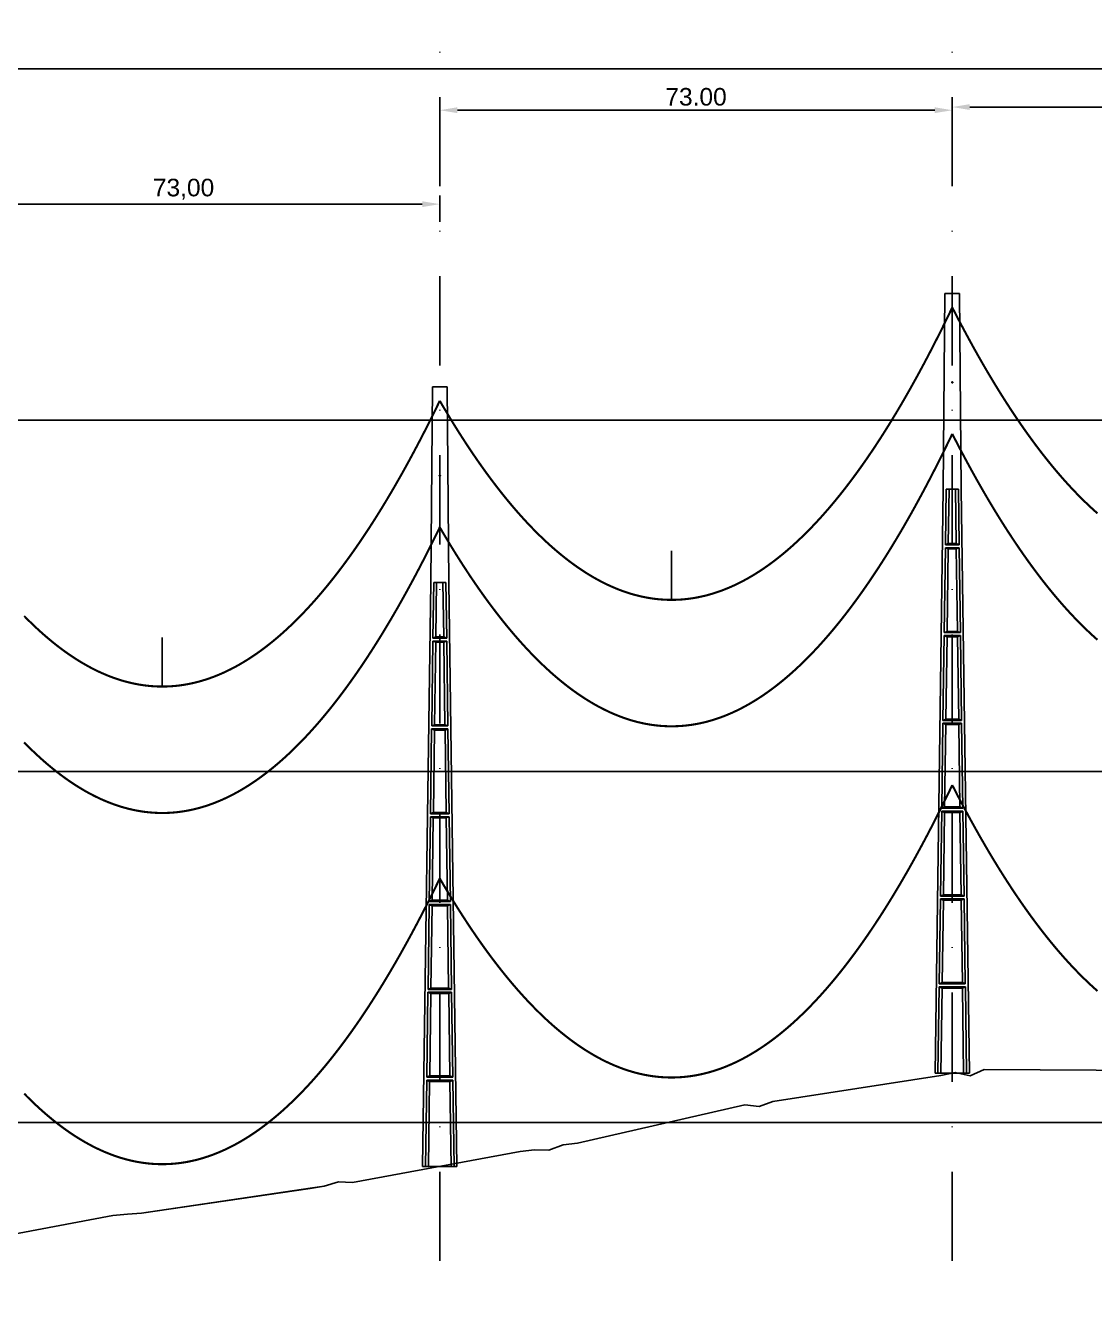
# Model space of a CAD drawing. Header units: metres. Extents: x -121 to 9872, y 3505 to 10721.
# Drawn here: x 451.5 to 603.8, y 3830.5 to 4011.4 of the extents above; entities that cross this region are included whole.
import ezdxf

# ---------------------------------------------------------------- set-up
doc = ezdxf.new("R2010")
doc.units = ezdxf.units.M
doc.header["$PDMODE"] = 2
doc.linetypes.add('DASHDOT', pattern=[25.4, 12.7, -6.35, 0, -6.35])
doc.linetypes.add('DASHED', pattern=[0.75, 0.5, -0.25])
for name, color, linetype in [('C-ROAD', 7, 'Continuous'), ('C-ROAD-PROF', 2, 'DASHED'), ('CON-EOL- CA ORCHID', 240, 'Continuous'), ('CON-EOL- FO', 101, 'Continuous'), ('CON-EOL- PROJEÇÃO', 22, 'Continuous'), ('cotas', 7, 'Continuous'), ('Grade', 9, 'Continuous'), ('Ind.Rot', 8, 'DASHDOT'), ('POSTE DT', 7, 'Continuous')]:
    doc.layers.add(name, color=color, linetype=linetype)
doc.styles.get("Standard").update_dxf_attribs({"font": 'arial.ttf'})
doc.dimstyles.new('ISO-25', dxfattribs={"dimtxt": 2.5, "dimasz": 2.5, "dimexe": 1.25, "dimexo": 0.625, "dimtad": 1, "dimzin": 1, "dimtxsty": 'Standard', "dimcen": 2.5, "dimaunit": 1, "dimadec": 3, "dimazin": 3, "dimtfac": 1, "dimtmove": 0, "dimatfit": 3, "dimfxlon": 1, "dimarcsym": 0})

# ---------------------------------------------------------------- blocks, each defined once
blk = doc.blocks.new('*U11')
at = {"layer": 'POSTE DT', "extrusion": (0, 1, 0)}
for p, q in [((-3.31, 349.86), (-4.05, 262)), ((-3.31, 349.86), (3.31, 349.86)), ((3.31, 349.86), (4.06, 262)), ((-4.05, 262), (-7.72, 0)), ((-4.05, 262), (-4.05, 262)), ((-2.73, 262), (-3.08, 237.05)), ((-2.73, 262), (2.75, 262)), ((-1.42, 262), (-1.77, 237.57)), ((1.43, 262), (1.77, 237.57)), ((2.75, 262), (3.1, 237.05)), ((4.06, 262), (7.72, 0)), ((-3.1, 235.74), (-3.63, 197.65)), ((3.11, 235.73), (-3.1, 235.74)), ((3.1, 237.05), (-3.08, 237.05)), ((-1.8, 235.21), (-2.32, 198.19)), ((1.8, 235.21), (2.32, 198.19)), ((3.11, 235.73), (3.65, 197.65)), ((-3.65, 196.34), (-4.19, 158.25)), ((-2.35, 195.8), (-2.87, 158.8)), ((2.35, 195.8), (2.87, 158.8)), ((3.66, 196.34), (4.2, 158.25)), ((-4.21, 156.94), (-4.74, 118.85)), ((-2.9, 156.39), (-3.42, 119.41)), ((2.91, 156.39), (3.42, 119.41)), ((4.21, 156.94), (4.75, 118.85)), ((-4.76, 117.54), (-5.29, 79.45)), ((4.77, 117.54), (-4.76, 117.54)), ((4.75, 118.85), (-4.74, 118.85)), ((-3.46, 116.98), (-3.97, 80.02)), ((3.46, 116.98), (3.98, 80.02)), ((4.77, 117.54), (5.3, 79.45)), ((-5.31, 78.14), (-5.85, 40.06)), ((5.32, 78.14), (-5.31, 78.14)), ((5.3, 79.45), (-5.29, 79.45)), ((-4.01, 77.57), (-4.53, 40.63)), ((4.01, 77.57), (4.53, 40.63)), ((5.32, 78.14), (5.85, 40.06)), ((5.85, 40.06), (-5.85, 40.06)), ((-5.86, 38.74), (-6.41, 0)), ((5.87, 38.74), (-5.86, 38.74)), ((-4.56, 38.17), (-5.1, 0)), ((4.56, 38.17), (5.1, 0)), ((5.87, 38.74), (6.41, 0)), ((-6.41, 0), (-7.72, 0)), ((-5.1, 0), (-6.41, 0)), ((5.1, 0), (-5.1, 0)), ((6.41, 0), (5.1, 0)), ((7.72, 0), (6.41, 0))]:
    blk.add_line(p, q, dxfattribs=at)
at = {"layer": 'POSTE DT', "ltscale": 3}
for points in [[(-3.65, 196.34), (3.66, 196.34)], [(-3.63, 197.65), (3.65, 197.65)], [(-4.21, 156.94), (4.21, 156.94)], [(4.2, 158.25), (-4.19, 158.25)]]:
    blk.add_lwpolyline(points, dxfattribs=at)
at = {"layer": 'POSTE DT'}
for points, knots in [([(0.25, 309.94), (0.25, 309.93), (0.25, 309.93), (0.25, 309.92), (0.25, 309.91), (0.25, 309.9), (0.25, 309.89), (0.24, 309.85), (0.22, 309.82), (0.19, 309.77), (0.16, 309.74), (0.11, 309.71), (0.08, 309.7), (0.01, 309.68), (-0.02, 309.68), (-0.08, 309.7), (-0.11, 309.71), (-0.16, 309.74), (-0.18, 309.76), (-0.21, 309.8), (-0.22, 309.82), (-0.24, 309.85), (-0.24, 309.87), (-0.25, 309.89), (-0.25, 309.9), (-0.25, 309.92), (-0.25, 309.92), (-0.25, 309.93), (-0.25, 309.94), (-0.25, 309.95), (-0.25, 309.95), (-0.25, 309.96), (-0.25, 309.97), (-0.24, 310), (-0.23, 310.02), (-0.21, 310.07), (-0.2, 310.09), (-0.15, 310.14), (-0.13, 310.15), (-0.07, 310.18), (-0.03, 310.19), (0.03, 310.19), (0.06, 310.18), (0.12, 310.16), (0.14, 310.14), (0.18, 310.11), (0.2, 310.09), (0.21, 310.06), (0.22, 310.05), (0.23, 310.04), (0.24, 310.01), (0.24, 309.99), (0.25, 309.97), (0.25, 309.96), (0.25, 309.95), (0.25, 309.94), (0.25, 309.94), (0.25, 309.94), (0.25, 309.94)], [-54.728303, -54.728303, -54.728303, -54.728303, -54.309038, -54.309038, -53.647169, -53.647169, -52.532885, -52.532885, -48.86224, -48.86224, -45.282765, -45.282765, -41.52867, -41.52867, -37.867486, -37.867486, -34.454589, -34.454589, -31.301423, -31.301423, -28.48103, -28.48103, -26.961755, -26.961755, -25.7544, -25.7544, -25.136228, -25.136228, -24.64409, -24.64409, -24.094201, -24.094201, -23.191199, -23.191199, -20.494482, -20.494482, -17.342863, -17.342863, -13.645538, -13.645538, -9.835989, -9.835989, -6.296781, -6.296781, -3.005029, -3.005029, 0, 0, 0, 1.527594, 1.527594, 3.697216, 3.697216, 4.489727, 4.489727, 5.01438, 5.01438, 5.095313, 5.095313, 5.095313, 5.095313]), ([(-3.1, 235.74), (-2.88, 235.65), (-2.67, 235.56), (-2.23, 235.39), (-2.02, 235.3), (-1.8, 235.21)], [0.055576, 0.055576, 0.055576, 0.055576, 56.767409, 56.767409, 113.50757, 113.50757, 113.50757, 113.50757]), ([(-1.77, 237.57), (-1.99, 237.49), (-2.21, 237.4), (-2.64, 237.22), (-2.86, 237.14), (-3.08, 237.05)], [0, 0, 0, 0, 56.660495, 56.660495, 113.412826, 113.412826, 113.412826, 113.412826]), ([(-1.8, 235.21), (-1.2, 235.21), (-0.6, 235.21), (0.6, 235.21), (1.2, 235.21), (1.8, 235.21)], [0, 0, 0, 0, 68.567797, 68.567797, 137.136247, 137.136247, 137.136247, 137.136247]), ([(1.77, 237.57), (1.18, 237.57), (0.59, 237.57), (-0.59, 237.57), (-1.18, 237.57), (-1.77, 237.57)], [0, 0, 0, 0, 67.306894, 67.306894, 134.614447, 134.614447, 134.614447, 134.614447]), ([(3.1, 237.05), (2.87, 237.14), (2.65, 237.23), (2.21, 237.4), (1.99, 237.49), (1.77, 237.57)], [0, 0, 0, 0, 56.738948, 56.738948, 113.38731, 113.38731, 113.38731, 113.38731]), ([(1.8, 235.21), (2.02, 235.3), (2.24, 235.38), (2.68, 235.56), (2.89, 235.65), (3.11, 235.73)], [0, 0, 0, 0, 56.845349, 56.845349, 113.599799, 113.599799, 113.599799, 113.599799]), ([(-3.65, 196.34), (-3.43, 196.25), (-3.22, 196.16), (-2.78, 195.98), (-2.57, 195.89), (-2.35, 195.8)], [0.054307, 0.054307, 0.054307, 0.054307, 63.527131, 63.527131, 127.063246, 127.063246, 127.063246, 127.063246]), ([(-2.32, 198.19), (-2.54, 198.1), (-2.76, 198.01), (-3.2, 197.83), (-3.41, 197.74), (-3.63, 197.65)], [0, 0, 0, 0, 63.412073, 63.412073, 126.777421, 126.777421, 126.777421, 126.777421]), ([(-2.35, 195.8), (-1.57, 195.8), (-0.78, 195.8), (0.79, 195.8), (1.57, 195.8), (2.35, 195.8)], [0, 0, 0, 0, 89.585713, 89.585713, 179.17191, 179.17191, 179.17191, 179.17191]), ([(2.32, 198.19), (1.55, 198.19), (0.77, 198.19), (-0.77, 198.19), (-1.55, 198.19), (-2.32, 198.19)], [0, 0, 0, 0, 88.31008, 88.31008, 176.620652, 176.620652, 176.620652, 176.620652]), ([(3.65, 197.65), (3.43, 197.74), (3.2, 197.83), (2.76, 198.01), (2.54, 198.1), (2.32, 198.19)], [0, 0, 0, 0, 63.488119, 63.488119, 126.880939, 126.880939, 126.880939, 126.880939]), ([(2.35, 195.8), (2.57, 195.89), (2.79, 195.98), (3.23, 196.16), (3.45, 196.25), (3.66, 196.34)], [0, 0, 0, 0, 63.60246, 63.60246, 127.109696, 127.109696, 127.109696, 127.109696]), ([(-4.21, 156.94), (-3.99, 156.85), (-3.77, 156.75), (-3.34, 156.57), (-3.12, 156.48), (-2.9, 156.39)], [0.053423, 0.053423, 0.053423, 0.053423, 70.429742, 70.429742, 140.90167, 140.90167, 140.90167, 140.90167]), ([(-2.87, 158.8), (-3.09, 158.71), (-3.31, 158.62), (-3.75, 158.43), (-3.97, 158.34), (-4.19, 158.25)], [0, 0, 0, 0, 70.301707, 70.301707, 140.590947, 140.590947, 140.590947, 140.590947]), ([(-2.9, 156.39), (-1.94, 156.39), (-0.97, 156.39), (0.97, 156.39), (1.94, 156.39), (2.91, 156.39)], [0, 0, 0, 0, 110.60219, 110.60219, 221.20473, 221.20473, 221.20473, 221.20473]), ([(2.87, 158.8), (1.92, 158.8), (0.96, 158.8), (-0.96, 158.8), (-1.91, 158.8), (-2.87, 158.8)], [0, 0, 0, 0, 109.314454, 109.314454, 218.629264, 218.629264, 218.629264, 218.629264]), ([(4.2, 158.25), (3.98, 158.34), (3.76, 158.44), (3.31, 158.62), (3.09, 158.71), (2.87, 158.8)], [0, 0, 0, 0, 70.379198, 70.379198, 140.659718, 140.659718, 140.659718, 140.659718]), ([(2.91, 156.39), (3.12, 156.48), (3.34, 156.57), (3.78, 156.75), (4, 156.85), (4.21, 156.94)], [0, 0, 0, 0, 70.506649, 70.506649, 140.914701, 140.914701, 140.914701, 140.914701]), ([(-4.76, 117.54), (-4.54, 117.45), (-4.32, 117.35), (-3.89, 117.17), (-3.67, 117.07), (-3.46, 116.98)], [0.052784, 0.052784, 0.052784, 0.052784, 77.438432, 77.438432, 154.950301, 154.950301, 154.950301, 154.950301]), ([(-3.42, 119.41), (-3.64, 119.32), (-3.86, 119.23), (-4.3, 119.04), (-4.52, 118.95), (-4.74, 118.85)], [0, 0, 0, 0, 77.299547, 77.299547, 154.618634, 154.618634, 154.618634, 154.618634]), ([(-3.46, 116.98), (-2.3, 116.98), (-1.15, 116.98), (1.15, 116.98), (2.31, 116.98), (3.46, 116.98)], [0, 0, 0, 0, 131.617604, 131.617604, 263.235447, 263.235447, 263.235447, 263.235447]), ([(3.42, 119.41), (2.28, 119.41), (1.14, 119.41), (-1.14, 119.41), (-2.28, 119.41), (-3.42, 119.41)], [0, 0, 0, 0, 130.319901, 130.319901, 260.640046, 260.640046, 260.640046, 260.640046]), ([(4.75, 118.85), (4.53, 118.95), (4.31, 119.04), (3.87, 119.23), (3.64, 119.32), (3.42, 119.41)], [0, 0, 0, 0, 77.381597, 77.381597, 154.66183, 154.66183, 154.66183, 154.66183]), ([(3.46, 116.98), (3.68, 117.07), (3.89, 117.17), (4.33, 117.35), (4.55, 117.45), (4.77, 117.54)], [0, 0, 0, 0, 77.520013, 77.520013, 154.938747, 154.938747, 154.938747, 154.938747]), ([(-3.97, 80.02), (-4.19, 79.93), (-4.41, 79.83), (-4.85, 79.64), (-5.07, 79.55), (-5.29, 79.45)], [0, 0, 0, 0, 84.379671, 84.379671, 168.809376, 168.809376, 168.809376, 168.809376]), ([(3.98, 80.02), (2.65, 80.02), (1.33, 80.02), (-1.32, 80.02), (-2.65, 80.02), (-3.97, 80.02)], [0, 0, 0, 0, 151.326157, 151.326157, 302.652465, 302.652465, 302.652465, 302.652465]), ([(5.3, 79.45), (5.08, 79.55), (4.86, 79.64), (4.42, 79.83), (4.2, 79.93), (3.98, 80.02)], [0, 0, 0, 0, 84.46863, 84.46863, 168.833721, 168.833721, 168.833721, 168.833721]), ([(-5.31, 78.14), (-5.09, 78.05), (-4.88, 77.95), (-4.44, 77.76), (-4.23, 77.67), (-4.01, 77.57)], [0.052308, 0.052308, 0.052308, 0.052308, 84.527725, 84.527725, 169.158824, 169.158824, 169.158824, 169.158824]), ([(-4.01, 77.57), (-2.67, 77.57), (-1.34, 77.57), (1.34, 77.57), (2.67, 77.57), (4.01, 77.57)], [0, 0, 0, 0, 152.632212, 152.632212, 305.264569, 305.264569, 305.264569, 305.264569]), ([(4.01, 77.57), (4.23, 77.67), (4.45, 77.76), (4.88, 77.95), (5.1, 78.05), (5.32, 78.14)], [0, 0, 0, 0, 84.616316, 84.616316, 169.129178, 169.129178, 169.129178, 169.129178]), ([(-4.53, 40.63), (-4.75, 40.53), (-4.97, 40.44), (-5.41, 40.25), (-5.63, 40.15), (-5.85, 40.06)], [0, 0, 0, 0, 91.523648, 91.523648, 183.126775, 183.126775, 183.126775, 183.126775]), ([(4.53, 40.63), (3.02, 40.63), (1.51, 40.63), (-1.51, 40.63), (-3.02, 40.63), (-4.53, 40.63)], [0, 0, 0, 0, 172.33304, 172.33304, 344.666151, 344.666151, 344.666151, 344.666151]), ([(5.85, 40.06), (5.63, 40.15), (5.41, 40.25), (4.97, 40.44), (4.75, 40.53), (4.53, 40.63)], [0, 0, 0, 0, 91.621326, 91.621326, 183.137324, 183.137324, 183.137324, 183.137324]), ([(-5.86, 38.74), (-5.65, 38.65), (-5.43, 38.55), (-5, 38.36), (-4.78, 38.26), (-4.56, 38.17)], [0.026524, 0.026524, 0.026524, 0.026524, 91.679563, 91.679563, 183.466041, 183.466041, 183.466041, 183.466041]), ([(-4.56, 38.17), (-3.04, 38.17), (-1.52, 38.17), (1.52, 38.17), (3.04, 38.17), (4.56, 38.17)], [0, 0, 0, 0, 173.646192, 173.646192, 347.292451, 347.292451, 347.292451, 347.292451]), ([(4.56, 38.17), (4.78, 38.26), (5, 38.36), (5.43, 38.55), (5.65, 38.65), (5.87, 38.74)], [0, 0, 0, 0, 91.776928, 91.776928, 183.448614, 183.448614, 183.448614, 183.448614])]:
    blk.add_open_spline(points, degree=3, knots=knots, dxfattribs=at)
blk = doc.blocks.new('*D297')
at = {"layer": 'cotas', "color": 0, "lineweight": -2, "transparency": 16777216}
for p, q in [((510.55, 3998.29), (510.55, 4000.54)), ((583.55, 3998.29), (583.55, 4000.54)), ((513.05, 3999.29), (581.05, 3999.29))]:
    blk.add_line(p, q, dxfattribs=at)
at = {"layer": 'cotas', "color": 0, "transparency": 16777216}
for points in [[(513.05, 3999.71), (513.05, 3998.88), (510.55, 3999.29)], [(581.05, 3999.71), (581.05, 3998.88), (583.55, 3999.29)]]:
    blk.add_solid(points, dxfattribs=at)
at = {"layer": 'Defpoints', "color": 0, "transparency": 16777216}
for p in [(583.55, 3999.29), (583.55, 3973.21), (510.55, 3959.92)]:
    blk.add_point(p, dxfattribs=at)
at = {"layer": 'cotas', "color": 0, "transparency": 16777216, "insert": (547.05, 4001.19), "char_height": 2.5, "attachment_point": 5}
blk.add_mtext('73.00', dxfattribs=at)
blk = doc.blocks.new('*D298')
at = {"layer": 'cotas', "color": 0, "lineweight": -2, "transparency": 16777216}
for p, q in [((583.55, 3997.24), (583.55, 4000.99)), ((659.14, 3997.24), (659.14, 4000.99)), ((586.05, 3999.74), (656.64, 3999.74))]:
    blk.add_line(p, q, dxfattribs=at)
at = {"layer": 'cotas', "color": 0, "transparency": 16777216}
for points in [[(586.05, 4000.16), (586.05, 3999.33), (583.55, 3999.74)], [(656.64, 4000.16), (656.64, 3999.33), (659.14, 3999.74)]]:
    blk.add_solid(points, dxfattribs=at)
at = {"layer": 'Defpoints', "color": 0, "transparency": 16777216}
for p in [(659.14, 3999.74), (583.55, 3973.21), (659.14, 3974.13)]:
    blk.add_point(p, dxfattribs=at)
at = {"layer": 'cotas', "color": 0, "transparency": 16777216, "insert": (621.34, 4001.64), "char_height": 2.5, "attachment_point": 5}
blk.add_mtext('75.58', dxfattribs=at)
blk = doc.blocks.new('*D304')
at = {"layer": 'cotas', "color": 0, "lineweight": -2, "transparency": 16777216}
for p, q in [((437.55, 3983.42), (437.55, 3987.17)), ((440.05, 3985.92), (508.05, 3985.92)), ((510.55, 3983.42), (510.55, 3987.17))]:
    blk.add_line(p, q, dxfattribs=at)
at = {"layer": 'cotas', "color": 0, "transparency": 16777216}
for points in [[(440.05, 3986.33), (440.05, 3985.5), (437.55, 3985.92)], [(508.05, 3986.33), (508.05, 3985.5), (510.55, 3985.92)]]:
    blk.add_solid(points, dxfattribs=at)
at = {"layer": 'Defpoints', "color": 0, "transparency": 16777216}
for p in [(510.55, 3985.92), (510.55, 3959.92), (437.55, 3948.37)]:
    blk.add_point(p, dxfattribs=at)
at = {"layer": 'cotas', "color": 0, "transparency": 16777216, "insert": (474.05, 3988.05), "char_height": 2.5, "attachment_point": 5}
blk.add_mtext('73,00', dxfattribs=at)

msp = doc.modelspace()

# ---------------------------------------------------------------- linework, layer by layer
at = {"layer": 'C-ROAD', "linetype": 'Continuous', "lineweight": -3}
msp.add_lwpolyline([(440.518, 3837.544), (463.994, 3841.93), (466.043, 3842.126), (468.084, 3842.259), (492.074, 3845.803), (494.086, 3846.113), (496.106, 3846.739), (498.128, 3846.641), (521.983, 3851.024), (524.021, 3851.292), (526.083, 3851.246), (528.114, 3851.972), (530.162, 3852.247), (553.995, 3857.686), (556.046, 3857.432), (557.995, 3858.18), (581.933, 3861.874), (583.969, 3862.3), (586.075, 3861.819), (588.086, 3862.719), (612.006, 3862.578)], dxfattribs=at)
at = {"layer": 'C-ROAD-PROF', "color": 3, "linetype": 'Continuous', "lineweight": -3}
msp.add_lwpolyline([(440.518, 3837.544), (463.994, 3841.929), (466.043, 3842.125), (468.084, 3842.259), (492.074, 3845.802), (494.086, 3846.113), (496.106, 3846.739), (498.128, 3846.641), (521.983, 3851.024), (524.021, 3851.292), (526.083, 3851.246), (528.114, 3851.972), (530.162, 3852.247), (553.995, 3857.686), (556.046, 3857.432), (557.995, 3858.179), (581.933, 3861.874), (583.969, 3862.3), (586.075, 3861.819), (588.086, 3862.719), (612.006, 3862.578)], dxfattribs=at)
at = {"layer": 'CON-EOL- CA ORCHID'}
for p, q in [((543.561, 3929.582), (543.561, 3936.582)), ((471.017, 3917.24), (471.017, 3924.24))]:
    msp.add_line(p, q, dxfattribs=at)
at = {"layer": 'CON-EOL- CA ORCHID', "const_width": 0.3}
for points in [[(510.549, 3957.919), (510.912, 3957.298), (511.275, 3956.683), (511.638, 3956.076), (512.001, 3955.475), (512.365, 3954.881), (512.728, 3954.294), (513.091, 3953.714), (513.454, 3953.141), (513.817, 3952.575), (514.181, 3952.016), (514.544, 3951.464), (514.907, 3950.918), (515.27, 3950.38), (515.633, 3949.848), (515.996, 3949.324), (516.36, 3948.806), (516.723, 3948.295), (517.086, 3947.791), (517.449, 3947.294), (517.812, 3946.804), (518.176, 3946.321), (518.539, 3945.845), (518.902, 3945.376), (519.265, 3944.913), (519.628, 3944.458), (519.991, 3944.009), (520.355, 3943.567), (520.718, 3943.133), (521.081, 3942.705), (521.444, 3942.284), (521.807, 3941.869), (522.171, 3941.462), (522.534, 3941.062), (522.897, 3940.668), (523.26, 3940.281), (523.623, 3939.902), (523.986, 3939.529), (524.35, 3939.163), (524.713, 3938.804), (525.076, 3938.451), (525.439, 3938.106), (525.802, 3937.768), (526.166, 3937.436), (526.529, 3937.111), (526.892, 3936.793), (527.255, 3936.482), (527.618, 3936.178), (527.982, 3935.881), (528.345, 3935.59), (528.708, 3935.307), (529.071, 3935.03), (529.434, 3934.76), (529.797, 3934.497), (530.161, 3934.241), (530.524, 3933.992), (530.887, 3933.75), (531.25, 3933.514), (531.613, 3933.285), (531.977, 3933.064), (532.34, 3932.849), (532.703, 3932.64), (533.066, 3932.439), (533.429, 3932.245), (533.792, 3932.057), (534.156, 3931.877), (534.519, 3931.703), (534.882, 3931.536), (535.245, 3931.376), (535.608, 3931.222), (535.972, 3931.076), (536.335, 3930.936), (536.698, 3930.803), (537.061, 3930.678), (537.424, 3930.558), (537.787, 3930.446), (538.151, 3930.341), (538.514, 3930.242), (538.877, 3930.151), (539.24, 3930.066), (539.603, 3929.988), (539.967, 3929.917), (540.33, 3929.852), (540.693, 3929.795), (541.056, 3929.744), (541.419, 3929.701), (541.783, 3929.664), (542.146, 3929.634), (542.509, 3929.61), (542.872, 3929.594), (543.235, 3929.584), (543.598, 3929.582), (543.962, 3929.586), (544.325, 3929.597), (544.688, 3929.615), (545.051, 3929.639), (545.414, 3929.671), (545.778, 3929.709), (546.141, 3929.754), (546.504, 3929.806), (546.867, 3929.865), (547.23, 3929.931), (547.593, 3930.004), (547.957, 3930.083), (548.32, 3930.169), (548.683, 3930.262), (549.046, 3930.362), (549.409, 3930.469), (549.773, 3930.583), (550.136, 3930.703), (550.499, 3930.831), (550.862, 3930.965), (551.225, 3931.106), (551.588, 3931.254), (551.952, 3931.408), (552.315, 3931.57), (552.678, 3931.738), (553.041, 3931.914), (553.404, 3932.096), (553.768, 3932.285), (554.131, 3932.481), (554.494, 3932.683), (554.857, 3932.893), (555.22, 3933.109), (555.584, 3933.333), (555.947, 3933.563), (556.31, 3933.8), (556.673, 3934.043), (557.036, 3934.294), (557.399, 3934.552), (557.763, 3934.816), (558.126, 3935.087), (558.489, 3935.365), (558.852, 3935.65), (559.215, 3935.942), (559.579, 3936.241), (559.942, 3936.547), (560.305, 3936.859), (560.668, 3937.178), (561.031, 3937.505), (561.394, 3937.838), (561.758, 3938.178), (562.121, 3938.524), (562.484, 3938.878), (562.847, 3939.239), (563.21, 3939.606), (563.574, 3939.98), (563.937, 3940.362), (564.3, 3940.75), (564.663, 3941.145), (565.026, 3941.546), (565.389, 3941.955), (565.753, 3942.371), (566.116, 3942.793), (566.479, 3943.223), (566.842, 3943.659), (567.205, 3944.102), (567.569, 3944.552), (567.932, 3945.009), (568.295, 3945.473), (568.658, 3945.944), (569.021, 3946.422), (569.384, 3946.906), (569.748, 3947.398), (570.111, 3947.896), (570.474, 3948.401), (570.837, 3948.913), (571.2, 3949.433), (571.564, 3949.959), (571.927, 3950.492), (572.29, 3951.031), (572.653, 3951.578), (573.016, 3952.132), (573.38, 3952.692), (573.743, 3953.26), (574.106, 3953.834), (574.469, 3954.416), (574.832, 3955.004), (575.195, 3955.6), (575.559, 3956.202), (575.922, 3956.811), (576.285, 3957.427), (576.648, 3958.05), (577.011, 3958.68), (577.375, 3959.317), (577.738, 3959.961), (578.101, 3960.611), (578.464, 3961.269), (578.827, 3961.934), (579.19, 3962.606), (579.554, 3963.284), (579.917, 3963.97), (580.28, 3964.662), (580.643, 3965.362), (581.006, 3966.069), (581.37, 3966.782), (581.733, 3967.502), (582.096, 3968.23), (582.459, 3968.964), (582.822, 3969.706), (583.185, 3970.454), (583.549, 3971.209)], [(583.549, 3971.209), (583.925, 3970.476), (584.301, 3969.75), (584.677, 3969.031), (585.053, 3968.32), (585.429, 3967.616), (585.805, 3966.92), (586.181, 3966.231), (586.557, 3965.549), (586.933, 3964.876), (587.309, 3964.209), (587.685, 3963.55), (588.061, 3962.899), (588.437, 3962.254), (588.813, 3961.618), (589.189, 3960.988), (589.565, 3960.367), (589.941, 3959.752), (590.317, 3959.145), (590.693, 3958.546), (591.069, 3957.954), (591.446, 3957.369), (591.822, 3956.792), (592.198, 3956.222), (592.574, 3955.66), (592.95, 3955.105), (593.326, 3954.557), (593.702, 3954.017), (594.078, 3953.484), (594.454, 3952.959), (594.83, 3952.441), (595.206, 3951.93), (595.582, 3951.427), (595.958, 3950.931), (596.334, 3950.443), (596.71, 3949.962), (597.086, 3949.489), (597.462, 3949.022), (597.838, 3948.564), (598.214, 3948.112), (598.59, 3947.668), (598.966, 3947.232), (599.342, 3946.803), (599.718, 3946.381), (600.094, 3945.966), (600.47, 3945.559), (600.847, 3945.16), (601.223, 3944.767), (601.599, 3944.382), (601.975, 3944.005), (602.351, 3943.635), (602.727, 3943.272), (603.103, 3942.916), (603.479, 3942.568), (603.855, 3942.228), (604.231, 3941.894)], [(451.35, 3927.283), (451.713, 3926.915), (452.076, 3926.554), (452.439, 3926.2), (452.802, 3925.853), (453.166, 3925.513), (453.529, 3925.179), (453.892, 3924.853), (454.255, 3924.533), (454.618, 3924.22), (454.982, 3923.914), (455.345, 3923.615), (455.708, 3923.323), (456.071, 3923.038), (456.434, 3922.759), (456.797, 3922.488), (457.161, 3922.223), (457.524, 3921.965), (457.887, 3921.714), (458.25, 3921.47), (458.613, 3921.233), (458.977, 3921.002), (459.34, 3920.779), (459.703, 3920.562), (460.066, 3920.352), (460.429, 3920.149), (460.792, 3919.953), (461.156, 3919.763), (461.519, 3919.581), (461.882, 3919.405), (462.245, 3919.237), (462.608, 3919.075), (462.972, 3918.92), (463.335, 3918.771), (463.698, 3918.63), (464.061, 3918.496), (464.424, 3918.368), (464.787, 3918.247), (465.151, 3918.133), (465.514, 3918.026), (465.877, 3917.926), (466.24, 3917.832), (466.603, 3917.746), (466.967, 3917.666), (467.33, 3917.593), (467.693, 3917.527), (468.056, 3917.468), (468.419, 3917.415), (468.783, 3917.37), (469.146, 3917.331), (469.509, 3917.299), (469.872, 3917.274), (470.235, 3917.256), (470.598, 3917.245), (470.962, 3917.24), (471.325, 3917.243), (471.688, 3917.252), (472.051, 3917.268), (472.414, 3917.291), (472.778, 3917.321), (473.141, 3917.357), (473.504, 3917.401), (473.867, 3917.451), (474.23, 3917.508), (474.593, 3917.572), (474.957, 3917.643), (475.32, 3917.721), (475.683, 3917.805), (476.046, 3917.896), (476.409, 3917.995), (476.773, 3918.1), (477.136, 3918.211), (477.499, 3918.33), (477.862, 3918.456), (478.225, 3918.588), (478.588, 3918.727), (478.952, 3918.874), (479.315, 3919.027), (479.678, 3919.186), (480.041, 3919.353), (480.404, 3919.527), (480.768, 3919.707), (481.131, 3919.894), (481.494, 3920.088), (481.857, 3920.289), (482.22, 3920.497), (482.584, 3920.712), (482.947, 3920.933), (483.31, 3921.161), (483.673, 3921.397), (484.036, 3921.639), (484.399, 3921.888), (484.763, 3922.143), (485.126, 3922.406), (485.489, 3922.675), (485.852, 3922.952), (486.215, 3923.235), (486.579, 3923.525), (486.942, 3923.822), (487.305, 3924.126), (487.668, 3924.437), (488.031, 3924.754), (488.394, 3925.079), (488.758, 3925.41), (489.121, 3925.748), (489.484, 3926.093), (489.847, 3926.445), (490.21, 3926.804), (490.574, 3927.169), (490.937, 3927.542), (491.3, 3927.921), (491.663, 3928.308), (492.026, 3928.701), (492.389, 3929.101), (492.753, 3929.508), (493.116, 3929.922), (493.479, 3930.343), (493.842, 3930.77), (494.205, 3931.205), (494.569, 3931.646), (494.932, 3932.094), (495.295, 3932.55), (495.658, 3933.012), (496.021, 3933.481), (496.384, 3933.957), (496.748, 3934.439), (497.111, 3934.929), (497.474, 3935.426), (497.837, 3935.929), (498.2, 3936.44), (498.564, 3936.957), (498.927, 3937.481), (499.29, 3938.012), (499.653, 3938.55), (500.016, 3939.095), (500.38, 3939.647), (500.743, 3940.206), (501.106, 3940.772), (501.469, 3941.345), (501.832, 3941.924), (502.195, 3942.511), (502.559, 3943.104), (502.922, 3943.705), (503.285, 3944.312), (503.648, 3944.926), (504.011, 3945.548), (504.375, 3946.176), (504.738, 3946.811), (505.101, 3947.453), (505.464, 3948.102), (505.827, 3948.758), (506.19, 3949.421), (506.554, 3950.091), (506.917, 3950.768), (507.28, 3951.451), (507.643, 3952.142), (508.006, 3952.84), (508.37, 3953.545), (508.733, 3954.256), (509.096, 3954.975), (509.459, 3955.701), (509.822, 3956.433), (510.185, 3957.173), (510.549, 3957.919)]]:
    msp.add_lwpolyline(points, dxfattribs=at)
at = {"layer": 'CON-EOL- FO', "const_width": 0.3}
for points in [[(510.549, 3939.919), (510.912, 3939.298), (511.275, 3938.683), (511.638, 3938.076), (512.001, 3937.475), (512.365, 3936.881), (512.728, 3936.294), (513.091, 3935.714), (513.454, 3935.141), (513.817, 3934.575), (514.181, 3934.016), (514.544, 3933.464), (514.907, 3932.918), (515.27, 3932.38), (515.633, 3931.848), (515.996, 3931.324), (516.36, 3930.806), (516.723, 3930.295), (517.086, 3929.791), (517.449, 3929.294), (517.812, 3928.804), (518.176, 3928.321), (518.539, 3927.845), (518.902, 3927.376), (519.265, 3926.913), (519.628, 3926.458), (519.991, 3926.009), (520.355, 3925.567), (520.718, 3925.133), (521.081, 3924.705), (521.444, 3924.284), (521.807, 3923.869), (522.171, 3923.462), (522.534, 3923.062), (522.897, 3922.668), (523.26, 3922.281), (523.623, 3921.902), (523.986, 3921.529), (524.35, 3921.163), (524.713, 3920.804), (525.076, 3920.451), (525.439, 3920.106), (525.802, 3919.768), (526.166, 3919.436), (526.529, 3919.111), (526.892, 3918.793), (527.255, 3918.482), (527.618, 3918.178), (527.982, 3917.881), (528.345, 3917.59), (528.708, 3917.307), (529.071, 3917.03), (529.434, 3916.76), (529.797, 3916.497), (530.161, 3916.241), (530.524, 3915.992), (530.887, 3915.75), (531.25, 3915.514), (531.613, 3915.285), (531.977, 3915.064), (532.34, 3914.849), (532.703, 3914.64), (533.066, 3914.439), (533.429, 3914.245), (533.792, 3914.057), (534.156, 3913.877), (534.519, 3913.703), (534.882, 3913.536), (535.245, 3913.376), (535.608, 3913.222), (535.972, 3913.076), (536.335, 3912.936), (536.698, 3912.803), (537.061, 3912.678), (537.424, 3912.558), (537.787, 3912.446), (538.151, 3912.341), (538.514, 3912.242), (538.877, 3912.151), (539.24, 3912.066), (539.603, 3911.988), (539.967, 3911.917), (540.33, 3911.852), (540.693, 3911.795), (541.056, 3911.744), (541.419, 3911.701), (541.783, 3911.664), (542.146, 3911.634), (542.509, 3911.61), (542.872, 3911.594), (543.235, 3911.584), (543.598, 3911.582), (543.962, 3911.586), (544.325, 3911.597), (544.688, 3911.615), (545.051, 3911.639), (545.414, 3911.671), (545.778, 3911.709), (546.141, 3911.754), (546.504, 3911.806), (546.867, 3911.865), (547.23, 3911.931), (547.593, 3912.004), (547.957, 3912.083), (548.32, 3912.169), (548.683, 3912.262), (549.046, 3912.362), (549.409, 3912.469), (549.773, 3912.583), (550.136, 3912.703), (550.499, 3912.831), (550.862, 3912.965), (551.225, 3913.106), (551.588, 3913.254), (551.952, 3913.408), (552.315, 3913.57), (552.678, 3913.738), (553.041, 3913.914), (553.404, 3914.096), (553.768, 3914.285), (554.131, 3914.481), (554.494, 3914.683), (554.857, 3914.893), (555.22, 3915.109), (555.584, 3915.333), (555.947, 3915.563), (556.31, 3915.8), (556.673, 3916.043), (557.036, 3916.294), (557.399, 3916.552), (557.763, 3916.816), (558.126, 3917.087), (558.489, 3917.365), (558.852, 3917.65), (559.215, 3917.942), (559.579, 3918.241), (559.942, 3918.547), (560.305, 3918.859), (560.668, 3919.178), (561.031, 3919.505), (561.394, 3919.838), (561.758, 3920.178), (562.121, 3920.524), (562.484, 3920.878), (562.847, 3921.239), (563.21, 3921.606), (563.574, 3921.98), (563.937, 3922.362), (564.3, 3922.75), (564.663, 3923.145), (565.026, 3923.546), (565.389, 3923.955), (565.753, 3924.371), (566.116, 3924.793), (566.479, 3925.223), (566.842, 3925.659), (567.205, 3926.102), (567.569, 3926.552), (567.932, 3927.009), (568.295, 3927.473), (568.658, 3927.944), (569.021, 3928.422), (569.384, 3928.906), (569.748, 3929.398), (570.111, 3929.896), (570.474, 3930.401), (570.837, 3930.913), (571.2, 3931.433), (571.564, 3931.959), (571.927, 3932.492), (572.29, 3933.031), (572.653, 3933.578), (573.016, 3934.132), (573.38, 3934.692), (573.743, 3935.26), (574.106, 3935.834), (574.469, 3936.416), (574.832, 3937.004), (575.195, 3937.6), (575.559, 3938.202), (575.922, 3938.811), (576.285, 3939.427), (576.648, 3940.05), (577.011, 3940.68), (577.375, 3941.317), (577.738, 3941.961), (578.101, 3942.611), (578.464, 3943.269), (578.827, 3943.934), (579.19, 3944.606), (579.554, 3945.284), (579.917, 3945.97), (580.28, 3946.662), (580.643, 3947.362), (581.006, 3948.069), (581.37, 3948.782), (581.733, 3949.502), (582.096, 3950.23), (582.459, 3950.964), (582.822, 3951.706), (583.185, 3952.454), (583.549, 3953.209)], [(583.549, 3953.209), (583.925, 3952.476), (584.301, 3951.75), (584.677, 3951.031), (585.053, 3950.32), (585.429, 3949.616), (585.805, 3948.92), (586.181, 3948.231), (586.557, 3947.549), (586.933, 3946.876), (587.309, 3946.209), (587.685, 3945.55), (588.061, 3944.899), (588.437, 3944.254), (588.813, 3943.618), (589.189, 3942.988), (589.565, 3942.367), (589.941, 3941.752), (590.317, 3941.145), (590.693, 3940.546), (591.069, 3939.954), (591.446, 3939.369), (591.822, 3938.792), (592.198, 3938.222), (592.574, 3937.66), (592.95, 3937.105), (593.326, 3936.557), (593.702, 3936.017), (594.078, 3935.484), (594.454, 3934.959), (594.83, 3934.441), (595.206, 3933.93), (595.582, 3933.427), (595.958, 3932.931), (596.334, 3932.443), (596.71, 3931.962), (597.086, 3931.489), (597.462, 3931.022), (597.838, 3930.564), (598.214, 3930.112), (598.59, 3929.668), (598.966, 3929.232), (599.342, 3928.803), (599.718, 3928.381), (600.094, 3927.966), (600.47, 3927.559), (600.847, 3927.16), (601.223, 3926.767), (601.599, 3926.382), (601.975, 3926.005), (602.351, 3925.635), (602.727, 3925.272), (603.103, 3924.916), (603.479, 3924.568), (603.855, 3924.228), (604.231, 3923.894)], [(451.35, 3909.283), (451.713, 3908.915), (452.076, 3908.554), (452.439, 3908.2), (452.802, 3907.853), (453.166, 3907.513), (453.529, 3907.179), (453.892, 3906.853), (454.255, 3906.533), (454.618, 3906.22), (454.982, 3905.914), (455.345, 3905.615), (455.708, 3905.323), (456.071, 3905.038), (456.434, 3904.759), (456.797, 3904.488), (457.161, 3904.223), (457.524, 3903.965), (457.887, 3903.714), (458.25, 3903.47), (458.613, 3903.233), (458.977, 3903.002), (459.34, 3902.779), (459.703, 3902.562), (460.066, 3902.352), (460.429, 3902.149), (460.792, 3901.953), (461.156, 3901.763), (461.519, 3901.581), (461.882, 3901.405), (462.245, 3901.237), (462.608, 3901.075), (462.972, 3900.92), (463.335, 3900.771), (463.698, 3900.63), (464.061, 3900.496), (464.424, 3900.368), (464.787, 3900.247), (465.151, 3900.133), (465.514, 3900.026), (465.877, 3899.926), (466.24, 3899.832), (466.603, 3899.746), (466.967, 3899.666), (467.33, 3899.593), (467.693, 3899.527), (468.056, 3899.468), (468.419, 3899.415), (468.783, 3899.37), (469.146, 3899.331), (469.509, 3899.299), (469.872, 3899.274), (470.235, 3899.256), (470.598, 3899.245), (470.962, 3899.24), (471.325, 3899.243), (471.688, 3899.252), (472.051, 3899.268), (472.414, 3899.291), (472.778, 3899.321), (473.141, 3899.357), (473.504, 3899.401), (473.867, 3899.451), (474.23, 3899.508), (474.593, 3899.572), (474.957, 3899.643), (475.32, 3899.721), (475.683, 3899.805), (476.046, 3899.896), (476.409, 3899.995), (476.773, 3900.1), (477.136, 3900.211), (477.499, 3900.33), (477.862, 3900.456), (478.225, 3900.588), (478.588, 3900.727), (478.952, 3900.874), (479.315, 3901.027), (479.678, 3901.186), (480.041, 3901.353), (480.404, 3901.527), (480.768, 3901.707), (481.131, 3901.894), (481.494, 3902.088), (481.857, 3902.289), (482.22, 3902.497), (482.584, 3902.712), (482.947, 3902.933), (483.31, 3903.161), (483.673, 3903.397), (484.036, 3903.639), (484.399, 3903.888), (484.763, 3904.143), (485.126, 3904.406), (485.489, 3904.675), (485.852, 3904.952), (486.215, 3905.235), (486.579, 3905.525), (486.942, 3905.822), (487.305, 3906.126), (487.668, 3906.437), (488.031, 3906.754), (488.394, 3907.079), (488.758, 3907.41), (489.121, 3907.748), (489.484, 3908.093), (489.847, 3908.445), (490.21, 3908.804), (490.574, 3909.169), (490.937, 3909.542), (491.3, 3909.921), (491.663, 3910.308), (492.026, 3910.701), (492.389, 3911.101), (492.753, 3911.508), (493.116, 3911.922), (493.479, 3912.343), (493.842, 3912.77), (494.205, 3913.205), (494.569, 3913.646), (494.932, 3914.094), (495.295, 3914.55), (495.658, 3915.012), (496.021, 3915.481), (496.384, 3915.957), (496.748, 3916.439), (497.111, 3916.929), (497.474, 3917.426), (497.837, 3917.929), (498.2, 3918.44), (498.564, 3918.957), (498.927, 3919.481), (499.29, 3920.012), (499.653, 3920.55), (500.016, 3921.095), (500.38, 3921.647), (500.743, 3922.206), (501.106, 3922.772), (501.469, 3923.345), (501.832, 3923.924), (502.195, 3924.511), (502.559, 3925.104), (502.922, 3925.705), (503.285, 3926.312), (503.648, 3926.926), (504.011, 3927.548), (504.375, 3928.176), (504.738, 3928.811), (505.101, 3929.453), (505.464, 3930.102), (505.827, 3930.758), (506.19, 3931.421), (506.554, 3932.091), (506.917, 3932.768), (507.28, 3933.451), (507.643, 3934.142), (508.006, 3934.84), (508.37, 3935.545), (508.733, 3936.256), (509.096, 3936.975), (509.459, 3937.701), (509.822, 3938.433), (510.185, 3939.173), (510.549, 3939.919)]]:
    msp.add_lwpolyline(points, dxfattribs=at)
at = {"layer": 'CON-EOL- PROJEÇÃO', "const_width": 0.3}
for points in [[(510.549, 3889.919), (510.912, 3889.298), (511.275, 3888.683), (511.638, 3888.076), (512.001, 3887.475), (512.365, 3886.881), (512.728, 3886.294), (513.091, 3885.714), (513.454, 3885.141), (513.817, 3884.575), (514.181, 3884.016), (514.544, 3883.464), (514.907, 3882.918), (515.27, 3882.38), (515.633, 3881.848), (515.996, 3881.324), (516.36, 3880.806), (516.723, 3880.295), (517.086, 3879.791), (517.449, 3879.295), (517.812, 3878.804), (518.176, 3878.321), (518.539, 3877.845), (518.902, 3877.376), (519.265, 3876.913), (519.628, 3876.458), (519.991, 3876.009), (520.355, 3875.567), (520.718, 3875.133), (521.081, 3874.705), (521.444, 3874.284), (521.807, 3873.869), (522.171, 3873.462), (522.534, 3873.062), (522.897, 3872.668), (523.26, 3872.282), (523.623, 3871.902), (523.986, 3871.529), (524.35, 3871.163), (524.713, 3870.804), (525.076, 3870.452), (525.439, 3870.106), (525.802, 3869.768), (526.166, 3869.436), (526.529, 3869.111), (526.892, 3868.793), (527.255, 3868.482), (527.618, 3868.178), (527.982, 3867.881), (528.345, 3867.59), (528.708, 3867.307), (529.071, 3867.03), (529.434, 3866.76), (529.797, 3866.497), (530.161, 3866.241), (530.524, 3865.992), (530.887, 3865.75), (531.25, 3865.514), (531.613, 3865.285), (531.977, 3865.064), (532.34, 3864.849), (532.703, 3864.641), (533.066, 3864.439), (533.429, 3864.245), (533.792, 3864.057), (534.156, 3863.877), (534.519, 3863.703), (534.882, 3863.536), (535.245, 3863.376), (535.608, 3863.222), (535.972, 3863.076), (536.335, 3862.936), (536.698, 3862.804), (537.061, 3862.678), (537.424, 3862.559), (537.787, 3862.446), (538.151, 3862.341), (538.514, 3862.242), (538.877, 3862.151), (539.24, 3862.066), (539.603, 3861.988), (539.967, 3861.917), (540.33, 3861.853), (540.693, 3861.795), (541.056, 3861.744), (541.419, 3861.701), (541.783, 3861.664), (542.146, 3861.634), (542.509, 3861.61), (542.872, 3861.594), (543.235, 3861.584), (543.598, 3861.582), (543.962, 3861.586), (544.325, 3861.597), (544.688, 3861.615), (545.051, 3861.639), (545.414, 3861.671), (545.778, 3861.709), (546.141, 3861.754), (546.504, 3861.806), (546.867, 3861.865), (547.23, 3861.931), (547.593, 3862.004), (547.957, 3862.083), (548.32, 3862.169), (548.683, 3862.262), (549.046, 3862.362), (549.409, 3862.469), (549.773, 3862.583), (550.136, 3862.703), (550.499, 3862.831), (550.862, 3862.965), (551.225, 3863.106), (551.588, 3863.254), (551.952, 3863.408), (552.315, 3863.57), (552.678, 3863.738), (553.041, 3863.914), (553.404, 3864.096), (553.768, 3864.285), (554.131, 3864.481), (554.494, 3864.683), (554.857, 3864.893), (555.22, 3865.109), (555.584, 3865.333), (555.947, 3865.563), (556.31, 3865.8), (556.673, 3866.043), (557.036, 3866.294), (557.399, 3866.552), (557.763, 3866.816), (558.126, 3867.087), (558.489, 3867.365), (558.852, 3867.65), (559.215, 3867.942), (559.579, 3868.241), (559.942, 3868.547), (560.305, 3868.859), (560.668, 3869.178), (561.031, 3869.505), (561.394, 3869.838), (561.758, 3870.178), (562.121, 3870.524), (562.484, 3870.878), (562.847, 3871.239), (563.21, 3871.606), (563.574, 3871.98), (563.937, 3872.362), (564.3, 3872.75), (564.663, 3873.145), (565.026, 3873.547), (565.389, 3873.955), (565.753, 3874.371), (566.116, 3874.793), (566.479, 3875.223), (566.842, 3875.659), (567.205, 3876.102), (567.569, 3876.552), (567.932, 3877.009), (568.295, 3877.473), (568.658, 3877.944), (569.021, 3878.422), (569.384, 3878.906), (569.748, 3879.398), (570.111, 3879.896), (570.474, 3880.401), (570.837, 3880.913), (571.2, 3881.433), (571.564, 3881.959), (571.927, 3882.492), (572.29, 3883.031), (572.653, 3883.578), (573.016, 3884.132), (573.38, 3884.693), (573.743, 3885.26), (574.106, 3885.835), (574.469, 3886.416), (574.832, 3887.004), (575.195, 3887.6), (575.559, 3888.202), (575.922, 3888.811), (576.285, 3889.427), (576.648, 3890.05), (577.011, 3890.68), (577.375, 3891.317), (577.738, 3891.961), (578.101, 3892.612), (578.464, 3893.269), (578.827, 3893.934), (579.19, 3894.606), (579.554, 3895.284), (579.917, 3895.97), (580.28, 3896.663), (580.643, 3897.362), (581.006, 3898.069), (581.37, 3898.782), (581.733, 3899.502), (582.096, 3900.23), (582.459, 3900.964), (582.822, 3901.706), (583.185, 3902.454), (583.549, 3903.209)], [(583.549, 3903.209), (583.925, 3902.476), (584.301, 3901.75), (584.677, 3901.031), (585.053, 3900.32), (585.429, 3899.616), (585.805, 3898.92), (586.181, 3898.231), (586.557, 3897.549), (586.933, 3896.876), (587.309, 3896.209), (587.685, 3895.55), (588.061, 3894.899), (588.437, 3894.254), (588.813, 3893.618), (589.189, 3892.988), (589.565, 3892.367), (589.941, 3891.752), (590.317, 3891.145), (590.693, 3890.546), (591.069, 3889.954), (591.446, 3889.369), (591.822, 3888.792), (592.198, 3888.222), (592.574, 3887.66), (592.95, 3887.105), (593.326, 3886.557), (593.702, 3886.017), (594.078, 3885.484), (594.454, 3884.959), (594.83, 3884.441), (595.206, 3883.93), (595.582, 3883.427), (595.958, 3882.931), (596.334, 3882.443), (596.71, 3881.962), (597.086, 3881.489), (597.462, 3881.022), (597.838, 3880.564), (598.214, 3880.112), (598.59, 3879.668), (598.966, 3879.232), (599.342, 3878.803), (599.718, 3878.381), (600.094, 3877.966), (600.47, 3877.559), (600.847, 3877.16), (601.223, 3876.767), (601.599, 3876.382), (601.975, 3876.005), (602.351, 3875.635), (602.727, 3875.272), (603.103, 3874.916), (603.479, 3874.568), (603.855, 3874.228), (604.231, 3873.894)], [(451.35, 3859.283), (451.713, 3858.915), (452.076, 3858.554), (452.439, 3858.2), (452.802, 3857.853), (453.166, 3857.513), (453.529, 3857.179), (453.892, 3856.853), (454.255, 3856.533), (454.618, 3856.22), (454.982, 3855.914), (455.345, 3855.615), (455.708, 3855.323), (456.071, 3855.038), (456.434, 3854.759), (456.797, 3854.488), (457.161, 3854.223), (457.524, 3853.965), (457.887, 3853.714), (458.25, 3853.47), (458.613, 3853.233), (458.977, 3853.002), (459.34, 3852.779), (459.703, 3852.562), (460.066, 3852.352), (460.429, 3852.149), (460.792, 3851.953), (461.156, 3851.764), (461.519, 3851.581), (461.882, 3851.405), (462.245, 3851.237), (462.608, 3851.075), (462.972, 3850.92), (463.335, 3850.772), (463.698, 3850.63), (464.061, 3850.496), (464.424, 3850.368), (464.787, 3850.247), (465.151, 3850.133), (465.514, 3850.026), (465.877, 3849.926), (466.24, 3849.832), (466.603, 3849.746), (466.967, 3849.666), (467.33, 3849.593), (467.693, 3849.527), (468.056, 3849.468), (468.419, 3849.415), (468.783, 3849.37), (469.146, 3849.331), (469.509, 3849.299), (469.872, 3849.274), (470.235, 3849.256), (470.598, 3849.245), (470.962, 3849.24), (471.325, 3849.243), (471.688, 3849.252), (472.051, 3849.268), (472.414, 3849.291), (472.778, 3849.321), (473.141, 3849.357), (473.504, 3849.401), (473.867, 3849.451), (474.23, 3849.508), (474.593, 3849.572), (474.957, 3849.643), (475.32, 3849.721), (475.683, 3849.805), (476.046, 3849.896), (476.409, 3849.995), (476.773, 3850.1), (477.136, 3850.212), (477.499, 3850.33), (477.862, 3850.456), (478.225, 3850.588), (478.588, 3850.728), (478.952, 3850.874), (479.315, 3851.027), (479.678, 3851.186), (480.041, 3851.353), (480.404, 3851.527), (480.768, 3851.707), (481.131, 3851.894), (481.494, 3852.088), (481.857, 3852.289), (482.22, 3852.497), (482.584, 3852.712), (482.947, 3852.933), (483.31, 3853.161), (483.673, 3853.397), (484.036, 3853.639), (484.399, 3853.888), (484.763, 3854.143), (485.126, 3854.406), (485.489, 3854.676), (485.852, 3854.952), (486.215, 3855.235), (486.579, 3855.525), (486.942, 3855.822), (487.305, 3856.126), (487.668, 3856.437), (488.031, 3856.754), (488.394, 3857.079), (488.758, 3857.41), (489.121, 3857.748), (489.484, 3858.093), (489.847, 3858.445), (490.21, 3858.804), (490.574, 3859.17), (490.937, 3859.542), (491.3, 3859.921), (491.663, 3860.308), (492.026, 3860.701), (492.389, 3861.101), (492.753, 3861.508), (493.116, 3861.922), (493.479, 3862.343), (493.842, 3862.77), (494.205, 3863.205), (494.569, 3863.646), (494.932, 3864.094), (495.295, 3864.55), (495.658, 3865.012), (496.021, 3865.481), (496.384, 3865.957), (496.748, 3866.439), (497.111, 3866.929), (497.474, 3867.426), (497.837, 3867.929), (498.2, 3868.44), (498.564, 3868.957), (498.927, 3869.481), (499.29, 3870.012), (499.653, 3870.55), (500.016, 3871.095), (500.38, 3871.647), (500.743, 3872.206), (501.106, 3872.772), (501.469, 3873.345), (501.832, 3873.924), (502.195, 3874.511), (502.559, 3875.104), (502.922, 3875.705), (503.285, 3876.312), (503.648, 3876.926), (504.011, 3877.548), (504.375, 3878.176), (504.738, 3878.811), (505.101, 3879.453), (505.464, 3880.102), (505.827, 3880.758), (506.19, 3881.421), (506.554, 3882.091), (506.917, 3882.768), (507.28, 3883.451), (507.643, 3884.142), (508.006, 3884.84), (508.37, 3885.545), (508.733, 3886.256), (509.096, 3886.975), (509.459, 3887.701), (509.822, 3888.433), (510.185, 3889.173), (510.549, 3889.919)]]:
    msp.add_lwpolyline(points, dxfattribs=at)
at = {"layer": 'Grade'}
for points in [[(-91.483, 4005.169), (1088.165, 4005.169)], [(-91.483, 3955.169), (1088.165, 3955.169)], [(-91.483, 3905.169), (1088.165, 3905.169)], [(-91.483, 3855.169), (1088.165, 3855.169)]]:
    msp.add_lwpolyline(points, dxfattribs=at)
at = {"layer": 'Ind.Rot', "linetype": 'DASHDOT'}
for p, q in [((510.549, 4205.169), (510.549, 3505.169)), ((583.549, 4205.169), (583.549, 3505.169))]:
    msp.add_line(p, q, dxfattribs=at)

# ---------------------------------------------------------------- block references
at = {"layer": 'POSTE DT', "xscale": 0.3172702451939489, "yscale": 0.3172702451939489, "zscale": 0.3172702451939489}
for p in [(583.549, 3862.212), (510.549, 3848.923)]:
    msp.add_blockref('*U11', p, dxfattribs=at)

# ---------------------------------------------------------------- dimensions: what is measured, and where the dimension line sits
at = {"layer": 'cotas'}
dim = msp.add_linear_dim(base=(583.549, 3999.292), p1=(510.549, 3959.923), p2=(583.549, 3973.212), dimstyle='ISO-25', dxfattribs=at)
dim.commit()
dim.dimension.update_dxf_attribs({"geometry": '*D297', "text_midpoint": (547.049, 4001.195)})
dim = msp.add_linear_dim(base=(659.139, 3999.743), p1=(583.549, 3973.212), p2=(659.139, 3974.13), text='75.58', dimstyle='ISO-25', override={"dimtmove": 1}, dxfattribs=at)
dim.commit()
dim.dimension.update_dxf_attribs({"geometry": '*D298', "text_midpoint": (621.344, 4001.645)})
dim = msp.add_linear_dim(base=(510.549, 3985.918), p1=(437.548, 3948.369), p2=(510.549, 3959.923), dimstyle='ISO-25', override={"dimtmove": 1}, dxfattribs=at)
dim.commit()
dim.dimension.update_dxf_attribs({"geometry": '*D304', "text_midpoint": (474.049, 3988.045)})

doc.saveas('drawing.dxf')
